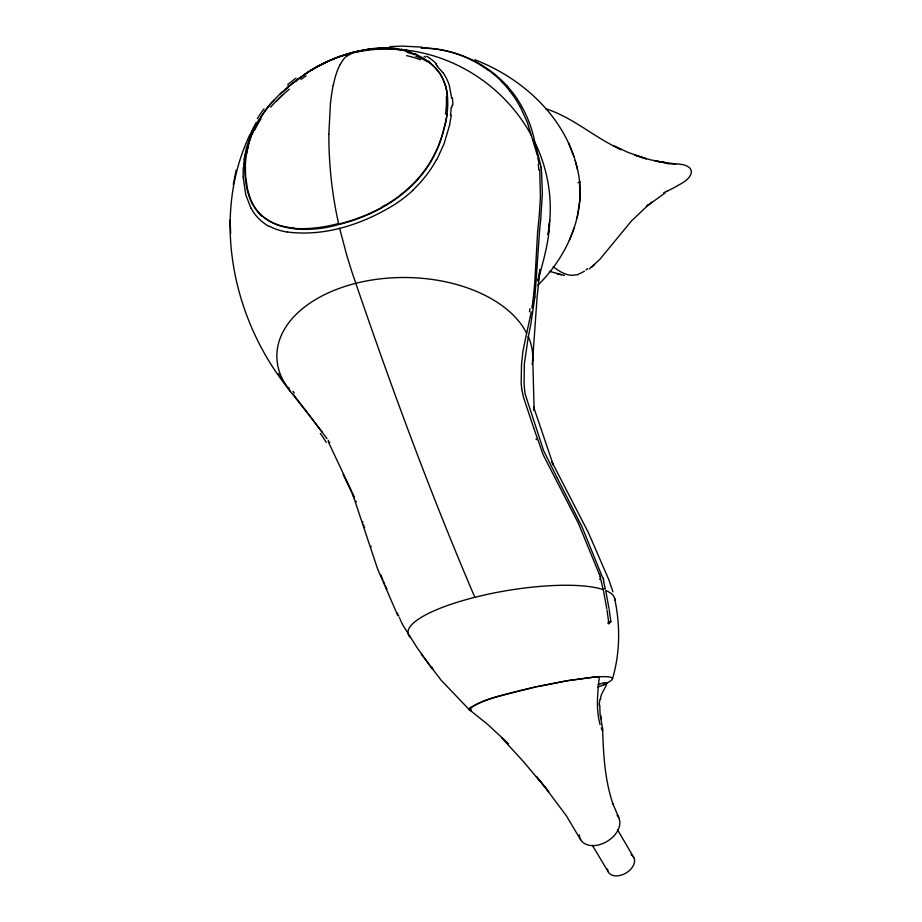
<?xml version="1.0" encoding="UTF-8"?>
<svg xmlns="http://www.w3.org/2000/svg" width="922" height="922" viewBox="0 0 922 922"><rect width="100%" height="100%" fill="white"/><g stroke="black" fill="none" stroke-linecap="round" stroke-linejoin="round"><path stroke-width="1.38" d="M328.831 134.186L330.433 103.633M288.413 388.992L286.65 386.479C232.16 317.629 211.461 216.186 249.678 135.108M451.941 105.362L451.895 107.298M540.419 196.997L539.739 169.636M540.407 197.446L539.358 214.273M599.773 705.192L600.107 714.619L602.677 729.048M243.189 167.7L243.154 177.139M244.998 164.842C244.445 177.335 246.105 191.511 252.017 203.151M534.783 282.316L537.653 231.341M534.737 283.077L533.031 300.491M535.498 289.185L539.693 228.84M535.44 290.038L534.841 297.195M532.582 360.836L537.134 296.746L540.027 269.443L537.906 280.599M539.324 214.688L538.563 222.847M537.664 231.203L538.552 222.951M599.323 676.875L599.323 676.875A71.628 7.918 -12.1 0 0 593.399 677.186L566.339 680.874L532.582 687.605M534.829 297.299L530.899 323.887M599.242 677.705C597.56 693.263 595.854 709.41 600.13 724.727M540.684 219.828L542.367 193.505L541.502 170.72A111.816 86.092 -46.5 0 0 541.341 168.68M540.672 219.92L539.762 228.31M549.547 224.657C548.498 243.904 542.931 262.424 537.929 280.91M549.708 220.139L548.141 234.891L549.454 223.758M447.147 113.729L446.386 118.489M451.284 115.123L449.602 125.046M532.962 300.952L531.902 308.006M243.95 159.84L246.485 147.681L250.577 135.811M446.49 117.843L446.951 114.662A152.614 96.626 -29.4 0 0 445.464 85.227M246.428 154.642L248.421 145.227A139.706 88.454 -29.4 0 1 252.04 134.116C258.759 118.143 269.328 103.956 281.913 92.131M446.283 119.122L446.513 118.189M246.151 154.516L248.479 144.431M446.409 118.777L441.431 138.081A154.988 98.124 -29.4 0 1 436.878 149.917M446.317 119.33L445.533 123.26M531.233 311.797L530.254 316.857M528.294 336.818L530.715 324.821M537.803 285.313C567.768 255.786 587.418 211.818 577.552 169.533C566.073 117.82 523.051 78.312 474.899 59.769M528.248 337.014L524.353 363.902L524.065 384.082L525.091 393.844L543.6 450.616L556.969 477.492M577.149 217.88L579.961 199.383L579.5 181.611M236.147 170.201L233.278 184.481M530.173 317.249L526.704 332.957M333.222 85.389L334.767 78.808A170.455 51.966 75.8 0 1 340.218 64.436M445.499 123.444L443.079 132.664M449.579 125.138L444.127 143.659L436.844 159.621M600.591 699.406C599.646 691.512 616.207 677.048 598.021 684.85M612.438 679.007C620.241 652.557 620.391 624.551 614.455 597.721M442.917 133.229L437.858 147.416L431.83 159.448M569.381 240.377L574.245 227.849M252.052 134.105L253.861 129.99M436.867 149.917C419.36 190.139 378.688 214.987 337.394 224.864C306.738 233.623 260.511 232.494 249.343 195.51A156.36 99 -29.4 0 1 247.177 187.154L245.563 175.583L245.367 165.591A166.675 105.523 -29.4 0 1 246.416 154.654M340.23 64.471L343.134 59.849A123.848 37.756 75.8 0 1 345.6 57.014L353.426 52.335L366.887 49.581M257.238 122.568L259.531 118.869M260.027 118.638L260.984 117.129M508.495 743.731L487.819 724.531L469.286 709.617A71.628 7.918 -12.1 0 1 469.482 708.499C489.144 695.868 513.75 693.033 535.982 686.832M266.274 109.315L268.486 106.526M469.482 708.499C483.439 698.611 501.476 696.214 517.576 691.189M609.188 609.661L610.848 621.578L608.9 623.687A2.224 1.072 -6.5 0 1 607.909 623.284M272.532 101.8L274.041 100.106M589.25 268.994L599.968 259.209L631.363 221.073L648.777 204.523L646.771 206.263L665.477 192.629M280.403 93.86L292.343 83.199L307.072 72.711M586 270.042L587.545 268.636M287.583 87.141L289.128 85.838M594.667 264.556L591.475 267.126L592.42 266.377M646.771 206.263L652.246 201.953M399.975 195.257L402.879 192.998A90.621 57.279 -28.9 0 0 420.697 175.537M297.437 79.327L298.705 78.393M298.532 78.796L309.147 71.639M584.421 271.287L577.645 274.664L572.089 275.321A177.808 54.202 75.8 0 1 566.12 274.203A183.098 55.816 75.8 0 1 553.177 266.631M304.698 74.256L305.643 73.633M306.208 73.23L308.513 71.812M307.591 72.342L311.083 70.199A103.552 65.566 -29.4 0 1 353.426 52.312L362.876 50.606M392.91 205.548C361.701 224.576 324.267 236.758 287.48 231.998M309.204 71.386L314.702 68.332A106.456 66.995 -29.2 0 1 341.359 55.896M309.538 71.178L314.656 68.136A103.448 64.736 -29 0 1 340.506 56.242L353.345 52.324A103.552 65.566 -29.4 0 1 394.535 49.131L401.047 49.915M308.985 71.478L311.083 70.199A155.668 143.993 37 0 1 394.547 49.108C416.179 51.102 438.93 63.203 445.303 85.297A136.548 85.677 -28.8 0 1 447.205 94.217L447.401 96.095M384.647 205.41L381.812 207.012M607.172 682.902L605.016 683.905M666.94 191.223L663.794 192.652M603.253 684.654L604.152 684.274M597.836 687.063L606.422 683.986M341.37 56L353.357 52.266M578.025 182.683L580.192 181.968M355.062 51.816L368.627 49.108A106.526 66.995 -29.2 0 1 394.305 48.232L410.302 51.056M519.201 690.785L530.876 687.985M469.286 709.617L471.43 709.11M537.699 686.464L567.94 680.609L593.399 677.186A71.49 7.906 -12.1 0 1 605.823 683.536M389.925 46.619L402.061 46.1L422.253 47.137M421.227 48.163L427.935 48.393M421.757 47.771C449.971 48.497 478.092 58.904 499.056 77.955A181.392 141.331 -32.8 0 1 507.526 86.357M666.94 191.234A147.013 139.579 -89.7 0 0 679.214 184.723C696.928 175.664 695.073 163.62 674.489 163.932A147.094 139.648 -89.7 0 0 667.62 163.77M429.041 48.474C448.737 49.661 467.938 56.53 484.304 67.479M293.888 228.345L296.561 228.552A118.604 73.737 -28.9 0 0 338.651 223.527M675.619 163.989L654.989 161.004L667.298 163.159L650.644 159.852L634.878 155.15L646.345 158.884L627.928 152.337L613.637 145.745L621.278 149.652C594.932 138.07 573.115 117.348 545.49 108.681M396.875 49.235L391.758 48.659A103.495 64.713 -29 0 0 366.864 49.673M549.351 271.299L564.46 275.447M557.153 273.949L561.452 274.802M405.853 50.964L407.731 51.471M279.712 225.648L277.096 224.772M415.223 53.983L417.055 54.732M424.108 56.369L425.641 57.164M484.396 67.537L487.738 69.865M428.43 61.094L429.71 62.085M435.806 64.252L437.627 66.027M469.644 710.055L441.085 680.159L421.342 654.228M502.052 82.116L504.219 84.386A167.355 130.751 -33.9 0 1 509.555 90.702M501.868 738.015L523.039 761.134L548.705 791.595L536.35 776.462L542.47 783.896M507.515 86.368L512.828 92.776A175.641 137.171 -35.9 0 1 517.046 98.7C525.655 111.781 531.787 126.498 534.702 141.907A155.668 143.993 37 0 1 549.212 225.786M299.373 402.799L288.54 389.107M542.781 784.265L566.35 815.74L580.595 839.735M509.578 90.679L514.43 97.352A191.834 149.71 -38.3 0 1 520.227 107.033M307.925 413.459L303.257 407.605A95.173 7.63 51.6 0 0 299.362 402.695M308.121 413.713L322.32 432.257M432.96 668.623A4.46 1.441 -37.4 0 1 432.395 669.038L417.09 647.67L402.603 624.713M290.407 391.585L279.308 375.346M327.01 438.63L293.173 394.178M602.412 730.501L601.225 727.988M328.209 440.301L328.612 440.889M439.022 72.147L439.748 73.23A115.573 72.481 -30.4 0 1 444.001 81.989M442.963 72.515L444.681 75.212A119.572 75.051 -29 0 1 449.36 85.573L451.642 98.043M288.598 387.39L289.162 388.266M608.22 871.809L592.397 845.347M617.463 829.616L633.84 857.598M278.26 373.56L278.778 374.459M520.331 106.975L527.349 122.43L537.215 154.85M251.061 208.314L245.771 194.876L243.166 177.312M556.992 477.55L581.943 526.692M328.278 441.753L348.827 485.341M349.231 486.159L351.455 490.7M402.476 624.459L402.234 623.964A67.594 60.322 1.8 0 1 401.681 622.707M618.858 817.699L612.796 803.65L613.211 804.733C605.062 781.245 603.507 756.178 602.7 731.526M343.157 474.45L354.244 497.903L352.849 494.711L377.709 569.243L397.866 615.735M352.054 491.968L353.794 495.782M582.266 527.407L602.7 577.887M386.283 587.717L386.929 589.158M401.416 622.212L400.978 621.209M385.534 585.977L385.903 586.853M397.52 613.107L397.82 613.822M474.842 597.306C429.329 490.93 389.418 382.204 352.181 272.682A230.154 70.164 75.8 0 1 346.326 253.642L339.619 228.241M398.431 615.239L398.742 615.954M384.405 583.372L384.774 584.248M568.482 142.864L573.899 156.533M400.09 619.135L400.551 620.206M399.341 617.371L399.652 618.074M383.667 581.632L384.036 582.508M382.63 579.143L382.964 579.961M382.296 578.336L381.639 576.711M380.993 575.086L381.316 575.904M599.15 573.876L578.44 523.419L543.104 454.673L533.757 428.062M356.03 501.176L356.318 501.937M444.162 81.908L445.303 85.297M370.955 546.262L371.174 546.896M364.328 526.808L364.57 527.568M536.062 438.814L536.327 439.656M363.579 524.491L363.821 525.263M533.7 427.877L523.604 397.659L521.656 389.061M600.038 576.423L603.345 590.276M534.702 141.907L540.592 164.75A114.893 88.212 -47.1 0 1 540.845 166.951M362.646 521.518L362.899 522.325M577.552 169.533L575.178 160.682M612.934 591.866L608.981 580.076L588.432 532.72L551.886 461.841L553.281 465.045L533.561 406.763L534.034 410.325M603.288 580.088L603.668 581.759M338.616 223.908L336 211.253A126.694 38.62 75.8 0 1 335.527 208.683L333.787 198.484A158.584 48.336 75.8 0 1 330.26 168.968A203.601 62.062 75.8 0 1 328.866 134.232M603.737 582.105L605.305 588.916A2.236 1.037 -12.2 0 0 604.279 589.02M538.056 158.434L539.093 164.185M603.484 590.944L606.837 608.946M540.972 166.894L541.249 168.714M608.993 608.474L605.673 590.495L608.128 591.613A104.762 25.839 -9.5 0 1 614.79 600.234M607.068 610.364L608.9 623.687M534.126 410.129L532.72 357.229M230.051 219.978L230.661 233.208M401.496 49.292A108.416 68.459 -29.7 0 1 406.302 50.41M406.994 52.358A120.886 74.728 -27.9 0 1 414.52 54.732M415.753 56.161A108.427 67.502 -28.5 0 1 427.531 61.878M429.156 62.512A114.754 71.397 -26.9 0 1 438.791 72.285M295.513 81.424A155.668 143.993 37 0 1 300.514 77.448M406.602 50.134A155.668 143.993 37 0 1 531.199 135.108M248.318 144.454A136.79 85.827 -29 0 1 251.856 134.116M254.783 129.979A115.573 72.158 -29.4 0 1 261.007 118.754M260.765 117.106A114.754 71.351 -29.5 0 1 272.267 101.72M276.577 101.132A108.45 67.387 -29.6 0 1 289.324 89.157M287.583 84.766A120.459 76.63 -28.7 0 1 296.054 78.07M300.952 79.327A111.435 69.888 -29.1 0 1 306.035 75.858M282.374 92.361A125.427 78.485 -29.2 0 1 297.691 79.718M270.688 107.148A101.639 61.682 -29.8 0 1 282.455 94.978M257.353 118.592A122.764 78.762 -28.2 0 1 264.049 108.784M249.701 135.857A119.537 75.904 -28.4 0 1 256.258 122.476M243.662 167.574A170.443 106.94 -29.1 0 1 244.491 159.725M269.086 226.466A104.405 65.347 -29.2 0 1 251.199 208.234M287.33 232.09A92.454 57.902 -28.8 0 1 269.339 226.236M413.39 189.886A92.442 57.694 -29.3 0 1 393.521 205.283M436.498 159.61A105.223 65.439 -29.4 0 1 413.229 189.805M451.192 107.505A170.259 105.984 -30.2 0 1 450.455 115.319M452.356 97.79A151.773 95.623 -28.5 0 1 452.84 105.096M437.097 66.396A122.764 76.849 -27.3 0 1 442.721 72.665M426.632 56.219A101.639 64.206 -31.5 0 1 436.394 63.814M406.556 55.643A125.565 75.904 -24.3 0 1 420.582 59.78M286.65 386.479A127.939 79.119 0.4 0 1 355.673 283.354A127.939 79.119 0.4 0 1 522.924 326.78L526.669 333.119L523.085 350.464A89.33 51.597 -74.2 0 0 522.809 352.308L521.506 364.547L521.172 382.941A72.596 67.364 5.7 0 0 521.817 389.038M528.329 336.622A127.939 79.119 0.4 0 1 532.178 364.455M530.023 308.824A137.643 80.295 -73.7 0 1 529.482 311.797M538.252 164.542A138.819 104.393 -50.4 0 1 538.828 169.971M537.422 154.746A142.991 110.421 -46.2 0 1 538.298 158.33M487.876 69.715A175.445 137.182 -34.9 0 1 502.144 82.035M608.117 622.154A2.224 1.072 -6.5 0 1 610.848 621.578M533.965 139.937A2.87 1.683 -15.5 0 1 532.593 140.271M599.703 578.993A54.156 46.434 17.2 0 1 599.819 579.442M410.405 637.551A104.762 25.839 -9.5 0 1 476.155 596.983A104.762 25.839 -9.5 0 1 603.207 589.596M599.369 573.841A52.865 43.933 23.5 0 1 600.257 576.388M294.245 393.003A122.442 68.943 44.8 0 1 293.058 391.32M329.65 442.099A55.424 48.739 23.7 0 1 329.857 442.422M603.219 577.829A49.765 42.02 23.3 0 1 603.76 580.053M432.406 669.038A70.833 22.889 -37.4 0 1 431.807 667.021M320.291 433.467A62.673 49.108 41.1 0 1 326.238 442.445M471.488 710.827A71.49 7.906 -12.1 0 1 469.39 708.511M330.445 103.656A216.29 65.935 75.8 0 1 333.211 85.354M382.008 207.404A118.604 74.267 -29 0 1 338.605 224.046M294.06 228.057A94.228 58.927 -29.2 0 1 279.873 225.464M277.234 224.622A90.621 56.83 -29.3 0 1 261.744 215.644M261.468 215.84A106.341 66.96 -29.9 0 1 252.132 203.094M244.342 164.969A162.606 102.815 -28 0 1 245.321 154.689M446.34 96.476A155.472 96.464 -31.1 0 1 445.464 114.121M431.727 159.437A105.362 66.338 -29 0 1 420.639 175.526M400.125 195.383A94.228 59.527 -28.9 0 1 384.739 205.56M631.028 854.74A14.66 9.704 -30.6 0 1 626.211 872.915A14.66 9.704 -30.6 0 1 607.494 869.066M617.095 815.325A21.978 15.029 -31.6 0 1 605.27 842.431A21.978 15.029 -31.6 0 1 579.27 834.756M599.196 705.169A35.716 32.293 -78.6 0 1 600.015 699.279M603.023 730.189A11.248 0.98 74.5 0 1 602.25 729.809M601.467 718.837A42.827 5.705 83.4 0 1 600.718 715.564"/></g></svg>
